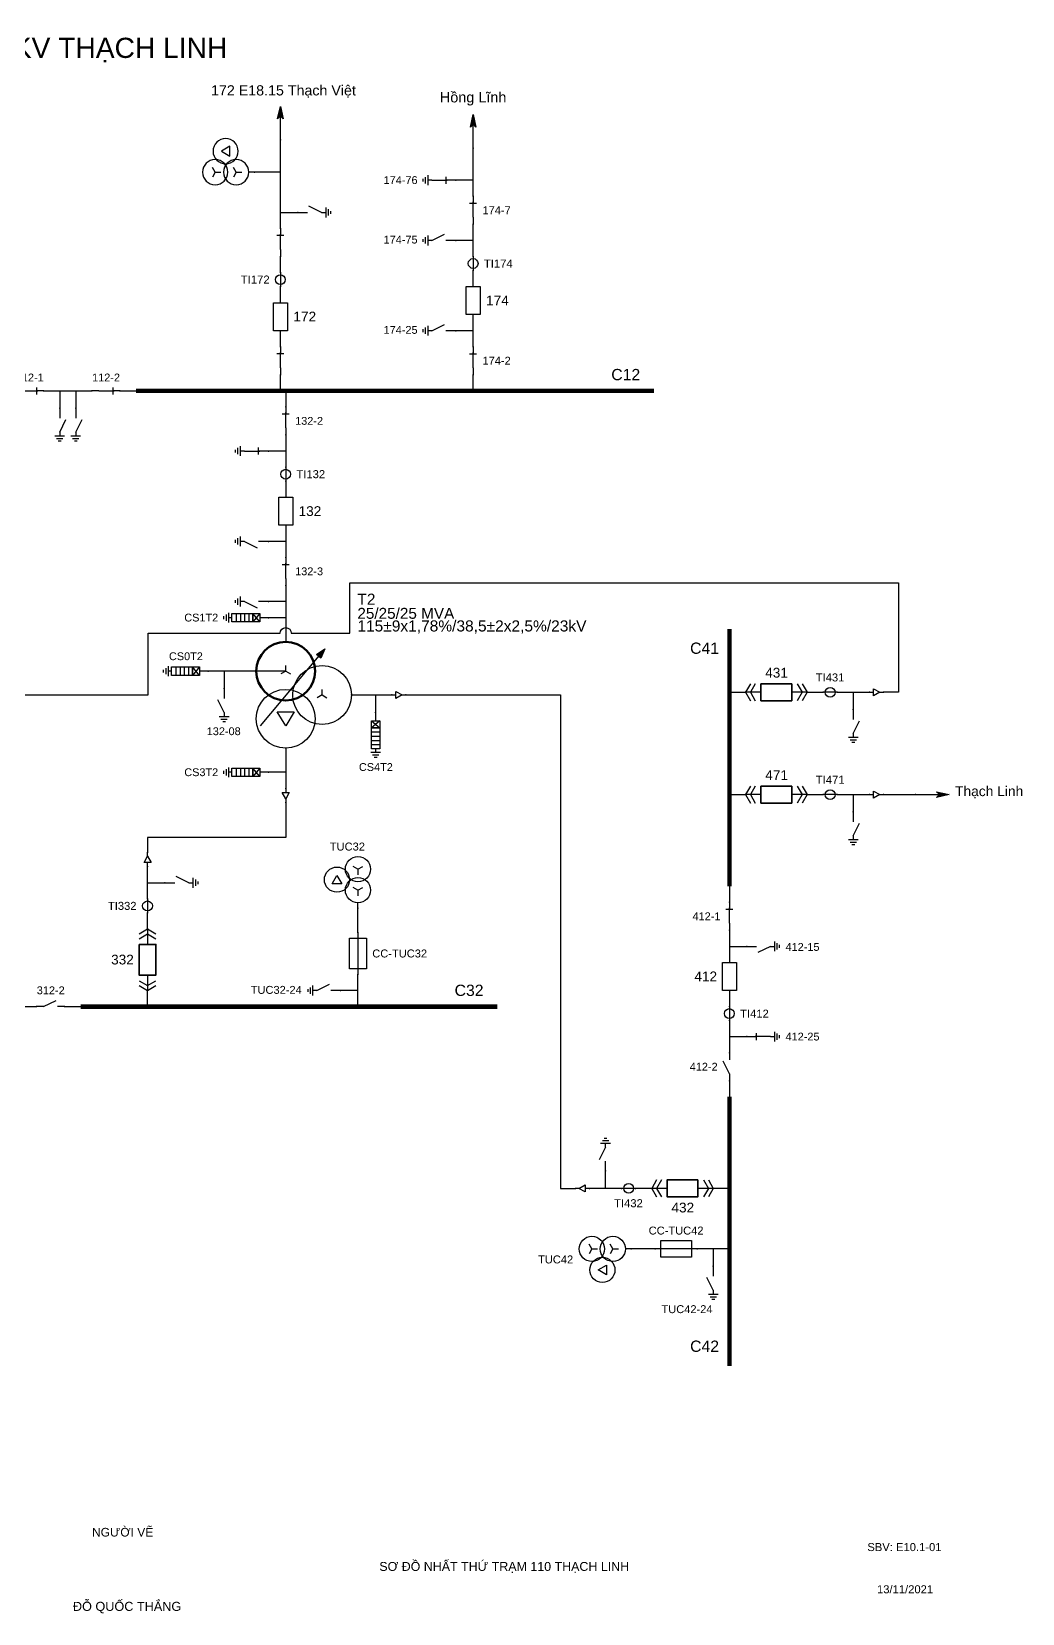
# Model space of a CAD drawing. Header units: millimetres. Extents: x -384 to 411, y 7 to 290.
# Drawn here: x 234.2 to 411.1, y 7.5 to 290 of the extents above; entities that cross this region are included whole.
import ezdxf

# ---------------------------------------------------------------- set-up
doc = ezdxf.new("R2010")
doc.units = ezdxf.units.MM
for name, color, linetype, lineweight in [('BUSBAR_110KV', 1, 'Continuous', 50), ('BUSBAR_22KV', 5, 'Continuous', 50), ('BUSBAR_35KV', 30, 'Continuous', 50), ('HV_110KV', 1, 'Continuous', 25), ('MV_22KV', 5, 'Continuous', 25), ('MV_35KV', 30, 'Continuous', 25)]:
    doc.layers.add(name, color=color, linetype=linetype, lineweight=lineweight)
doc.layers.add('SYM_PORTS', color=8, linetype='Continuous', plot=False)
doc.layers.add('TEXT', color=7, linetype='Continuous')
doc.styles.add('SLD_TEXT', font='arial.ttf')

# ---------------------------------------------------------------- blocks, each defined once
blk = doc.blocks.new('SYM_DISCONNECTOR_CLOSED')
at = {"lineweight": 25}
for points in [[(-0.625, 1.25), (0.625, 1.25)], [(0, 2.5), (0, 1.25)], [(0, -1.25), (0, 1.5)], [(0, -1.25), (0, -2.5)]]:
    blk.add_lwpolyline(points, dxfattribs=at)
at = {"layer": 'SYM_PORTS'}
for p in [(0, 2.5), (0, -2.5)]:
    blk.add_point(p, dxfattribs=at)
blk.add_attdef('DEVICE_CODE', (1.625, -0.5), '', height=2)
blk = doc.blocks.new('SYM_EARTHING_SWITCH_OPEN')
at = {"lineweight": 25}
for points in [[(0, 3), (0, 1.25)], [(0, -1.25), (-1.125, 1)], [(-0.875, -2), (0.875, -2)], [(-0.5625, -2.4375), (0.5625, -2.4375)], [(0, -1.25), (0, -2)], [(-0.25, -2.875), (0.25, -2.875)]]:
    blk.add_lwpolyline(points, dxfattribs=at)
at = {"layer": 'SYM_PORTS'}
blk.add_point((0, 3), dxfattribs=at)
blk.add_attdef('DEVICE_CODE', (1.875, 0), '', height=2)
blk = doc.blocks.new('SYM_CIRCUIT_BREAKER')
at = {"lineweight": 25}
blk.add_lwpolyline([(-1.25, 2.5), (1.25, 2.5), (1.25, -2.5), (-1.25, -2.5)], close=True, dxfattribs=at)
at = {"layer": 'SYM_PORTS'}
for p in [(0, 2.5), (0, -2.5)]:
    blk.add_point(p, dxfattribs=at)
blk.add_attdef('DEVICE_CODE', (2.25, -0.5), '', height=2)
at = {"flags": 1}
blk.add_attdef('RATING', (2.25, -3.5), '', height=2, dxfattribs=at)
blk = doc.blocks.new('SYM_CURRENT_TRANSFORMER')
at = {"lineweight": 25}
blk.add_lwpolyline([(0, 1.25), (0, -1.25)], dxfattribs=at)
blk.add_circle((0, 0), 0.875, dxfattribs=at)
at = {"layer": 'SYM_PORTS'}
for p in [(0, 1.25), (0, -1.25)]:
    blk.add_point(p, dxfattribs=at)
blk.add_attdef('DEVICE_CODE', (1.875, -1.75), '', height=2)
at = {"flags": 1}
blk.add_attdef('RATIO', (1.875, -4.75), '', height=2, dxfattribs=at)
blk = doc.blocks.new('SYM_VOLTAGE_TRANSFORMER')
at = {"lineweight": 25}
for points in [[(0, 4.625), (0, 3.625)], [(0, 1.375), (-0.8625, 0.875)], [(0, 1.375), (0, 2.375)], [(0, 1.375), (0.8625, 0.875)], [(0, -2.375), (-0.8625, -2.875)], [(0, -2.375), (0, -1.375)], [(0, -2.375), (0.8625, -2.875)]]:
    blk.add_lwpolyline(points, dxfattribs=at)
blk.add_lwpolyline([(2.875, 0.25), (4.625, 0.25), (3.75, -1.25)], close=True, dxfattribs=at)
for centre in [(0, 1.375), (3.75, -0.5), (0, -2.375)]:
    blk.add_circle(centre, 2.25, dxfattribs=at)
at = {"layer": 'SYM_PORTS'}
blk.add_point((0, 4.625), dxfattribs=at)
blk.add_attdef('DEVICE_CODE', (7, 1.625), '', height=2)
at = {"flags": 1}
blk.add_attdef('RATIO', (7, -1.375), '', height=2, dxfattribs=at)
blk = doc.blocks.new('SYM_LINE_FEEDER_ARROW')
blk.add_hatch(color=7).paths.add_polyline_path([(0, -3), (-0.5, -0.75), (0, -1.25), (0.5, -0.75)])
at = {"lineweight": 25}
blk.add_lwpolyline([(0, 3), (0, -1.25)], dxfattribs=at)
blk.add_lwpolyline([(0, -3), (-0.5, -0.75), (0, -1.25), (0.5, -0.75)], close=True, dxfattribs=at)
at = {"layer": 'SYM_PORTS'}
blk.add_point((0, 3), dxfattribs=at)
blk.add_attdef('LINE_NAME', (1.5, 0), '', height=2)
blk = doc.blocks.new('SYM_EARTHING_SWITCH_CLOSED')
at = {"lineweight": 25}
for points in [[(0, 3), (0, 1.25)], [(-0.625, 1.25), (0.625, 1.25)], [(0, -1.25), (0, 1.5)], [(-0.875, -2), (0.875, -2)], [(-0.5625, -2.4375), (0.5625, -2.4375)], [(0, -1.25), (0, -2)], [(-0.25, -2.875), (0.25, -2.875)]]:
    blk.add_lwpolyline(points, dxfattribs=at)
at = {"layer": 'SYM_PORTS'}
blk.add_point((0, 3), dxfattribs=at)
blk.add_attdef('DEVICE_CODE', (1.875, 0), '', height=2)
blk = doc.blocks.new('SYM_SURGE_ARRESTER')
at = {"lineweight": 25}
for points in [[(0, 4), (0, 2.5)], [(-0.75, 2.5), (0.75, 1.25)], [(0.75, 2.5), (-0.75, 1.25)], [(-0.75, 0.5), (0.75, 0.5)], [(-0.75, -0.25), (0.75, -0.25)], [(-0.75, -1), (0.75, -1)], [(-0.75, -1.75), (0.75, -1.75)], [(0, -2.5), (0, -3.125)], [(-0.875, -3.125), (0.875, -3.125)], [(-0.5625, -3.5625), (0.5625, -3.5625)], [(-0.25, -4), (0.25, -4)]]:
    blk.add_lwpolyline(points, dxfattribs=at)
for points in [[(-0.75, 2.5), (0.75, 2.5), (0.75, 1.25), (-0.75, 1.25)], [(-0.75, 1.25), (0.75, 1.25), (0.75, -2.5), (-0.75, -2.5)]]:
    blk.add_lwpolyline(points, close=True, dxfattribs=at)
at = {"layer": 'SYM_PORTS'}
blk.add_point((0, 4), dxfattribs=at)
blk.add_attdef('DEVICE_CODE', (1.875, 1), '', height=2)
blk = doc.blocks.new('SYM_TRANSFORMER_3W')
blk.add_hatch(color=7).paths.add_polyline_path([(3.75, 8.25), (3.0125, 6.575), (2.2375, 7.225)])
at = {"lineweight": 25}
for points in [[(-7.75, -5.5), (3.0125, 7.35)], [(-3.25, 4.25), (-8.5, 4.25)], [(-3.25, 4.25), (-4.1125, 3.75)], [(-3.25, 4.25), (-3.25, 5.25)], [(-3.25, 4.25), (-2.3875, 3.75)], [(3.25, 0), (2.3875, -0.5)], [(3.25, 0), (3.25, 1)], [(3.25, 0), (4.1125, -0.5)]]:
    blk.add_lwpolyline(points, dxfattribs=at)
for points in [[(3.75, 8.25), (3.0125, 6.575), (2.2375, 7.225)], [(-4.75, -3), (-1.75, -3), (-3.25, -5.5)]]:
    blk.add_lwpolyline(points, close=True, dxfattribs=at)
at = {"lineweight": 50}
blk.add_circle((-3.25, 4.25), 5.25, dxfattribs=at)
at = {"lineweight": 25}
for centre in [(3.25, 0), (-3.25, -4.25)]:
    blk.add_circle(centre, 5.25, dxfattribs=at)
at = {"layer": 'SYM_PORTS'}
for p in [(-3.25, 9.5), (-8.5, 4.25), (8.5, 0), (-3.25, -9.5)]:
    blk.add_point(p, dxfattribs=at)
blk.add_attdef('DEVICE_CODE', (9.5, 6.5), '', height=2)
at = {"flags": 1}
for tag, p in [('POWER', (9.5, 3.5)), ('VOLTAGE_RATIO', (9.5, 0.5))]:
    blk.add_attdef(tag, p, '', height=2, dxfattribs=at)
blk = doc.blocks.new('SYM_CABLE_TERMINATION')
at = {"lineweight": 25}
blk.add_lwpolyline([(-0.625, 0.5), (0.625, 0.5), (0, -0.625)], close=True, dxfattribs=at)
for points in [[(0, 1.25), (0, 0.5)], [(0, -0.625), (0, -1.25)]]:
    blk.add_lwpolyline(points, dxfattribs=at)
at = {"layer": 'SYM_PORTS'}
for p in [(0, 1.25), (0, -1.25)]:
    blk.add_point(p, dxfattribs=at)
blk = doc.blocks.new('SYM_DRAWOUT_BREAKER')
at = {"lineweight": 25}
for points in [[(-1.5, 4.625), (0, 5.5), (1.5, 4.625)], [(-1.5, 3.75), (0, 4.625), (1.5, 3.75)], [(0, 5.5), (0, 2.75)], [(0, -2.75), (0, -5.5)], [(-1.5, -3.75), (0, -4.625), (1.5, -3.75)], [(-1.5, -4.625), (0, -5.5), (1.5, -4.625)]]:
    blk.add_lwpolyline(points, dxfattribs=at)
at = {"lineweight": 35}
blk.add_lwpolyline([(-1.5, 2.75), (1.5, 2.75), (1.5, -2.75), (-1.5, -2.75)], close=True, dxfattribs=at)
at = {"layer": 'SYM_PORTS'}
for p in [(0, 5.5), (0, -5.5)]:
    blk.add_point(p, dxfattribs=at)
blk.add_attdef('DEVICE_CODE', (2.5, 2.5), '', height=2)
at = {"flags": 1}
blk.add_attdef('RATING', (2.5, -0.5), '', height=2, dxfattribs=at)
blk = doc.blocks.new('SYM_DISCONNECTOR_OPEN')
at = {"lineweight": 25}
for points in [[(0, -1.25), (-1.125, 1)], [(0, 2.5), (0, 1.25)], [(0, -1.25), (0, -2.5)]]:
    blk.add_lwpolyline(points, dxfattribs=at)
at = {"layer": 'SYM_PORTS'}
for p in [(0, 2.5), (0, -2.5)]:
    blk.add_point(p, dxfattribs=at)
blk.add_attdef('DEVICE_CODE', (1, -0.5), '', height=2)
blk = doc.blocks.new('SYM_FUSE_DISCONNECTOR')
at = {"lineweight": 25}
blk.add_lwpolyline([(0, 3.75), (0, -3.75)], dxfattribs=at)
blk.add_lwpolyline([(-1.5, 2.75), (1.5, 2.75), (1.5, -2.75), (-1.5, -2.75)], close=True, dxfattribs=at)
at = {"layer": 'SYM_PORTS'}
for p in [(0, 3.75), (0, -3.75)]:
    blk.add_point(p, dxfattribs=at)
blk.add_attdef('DEVICE_CODE', (2.5, 0.75), '', height=2)
at = {"flags": 1}
blk.add_attdef('RATING', (2.5, -2.25), '', height=2, dxfattribs=at)

msp = doc.modelspace()

# ---------------------------------------------------------------- linework, layer by layer
at = {"layer": 'BUSBAR_110KV', "const_width": 0.791}
msp.add_lwpolyline([(252.8, 225.85), (345.32, 225.85)], dxfattribs=at)
at = {"layer": 'BUSBAR_22KV', "const_width": 0.791}
for points in [[(358.81, 183.34), (358.81, 137.37)], [(358.81, 99.74), (358.81, 51.68)]]:
    msp.add_lwpolyline(points, dxfattribs=at)
at = {"layer": 'BUSBAR_35KV', "const_width": 0.791}
msp.add_lwpolyline([(242.91, 115.85), (317.33, 115.85)], dxfattribs=at)
at = {"layer": 'HV_110KV'}
for points in [[(278.6, 264.92), (278.6, 270.68)], [(313.03, 263.49), (313.03, 269.24)], [(278.6, 264.92), (273.94, 264.92)], [(278.6, 257.73), (278.6, 264.92)], [(313.03, 263.49), (309.92, 263.49)], [(313.03, 260.61), (313.03, 263.49)], [(278.6, 254.86), (278.6, 257.73)], [(278.6, 257.73), (281.7, 257.73)], [(313.03, 252.73), (313.03, 255.61)], [(313.03, 252.73), (309.92, 252.73)], [(313.03, 249.86), (313.03, 252.73)], [(278.6, 246.98), (278.6, 249.86)], [(313.03, 244.48), (313.03, 247.36)], [(278.6, 241.6), (278.6, 244.48)], [(313.03, 236.6), (313.03, 239.48)], [(278.6, 233.73), (278.6, 236.6)], [(313.03, 236.6), (309.92, 236.6)], [(313.03, 233.73), (313.03, 236.6)], [(278.6, 225.85), (278.6, 228.73)], [(313.03, 225.85), (313.03, 228.73)], [(236.29, 225.85), (239.17, 225.85)], [(239.17, 225.85), (239.17, 222.75)], [(239.17, 225.85), (242.04, 225.85)], [(242.04, 225.85), (242.04, 222.75)], [(242.04, 225.85), (244.92, 225.85)], [(249.92, 225.85), (252.8, 225.85)], [(279.55, 225.85), (279.55, 222.98)], [(279.55, 217.98), (279.55, 215.1)], [(279.55, 215.1), (276.45, 215.1)], [(279.55, 215.1), (279.55, 212.22)], [(279.55, 209.72), (279.55, 206.85)], [(279.55, 201.85), (279.55, 198.97)], [(279.55, 198.97), (276.45, 198.97)], [(279.55, 198.97), (279.55, 196.09)], [(279.55, 191.09), (279.55, 188.22)], [(279.55, 188.22), (276.45, 188.22)], [(279.55, 188.22), (279.55, 185.34)], [(279.55, 185.34), (276.45, 185.34)], [(279.55, 185.34), (279.55, 181.03)], [(268.55, 175.78), (265.67, 175.78)], [(274.3, 175.78), (268.55, 175.78)], [(268.55, 175.78), (268.55, 172.67)]]:
    msp.add_lwpolyline(points, dxfattribs=at)
at = {"layer": 'MV_22KV'}
msp.add_lwpolyline([(122.73, 171.53), (125.43, 171.53), (255, 171.53), (255, 182.56), (278.55, 182.56, -1), (280.55, 182.56), (291, 182.56), (291, 191.56), (389.02, 191.56), (389.02, 172.01), (386.32, 172.01)], format="xyb", dxfattribs=at)
for points in [[(291.3, 171.53), (295.61, 171.53)], [(295.61, 171.53), (295.61, 168.42)], [(295.61, 171.53), (298.49, 171.53)], [(300.99, 171.53), (303.69, 171.53), (328.61, 171.53), (328.61, 83.39), (331.31, 83.39)], [(358.81, 172.01), (361.69, 172.01)], [(372.69, 172.01), (375.56, 172.01)], [(378.06, 172.01), (380.94, 172.01)], [(380.94, 172.01), (380.94, 168.91)], [(380.94, 172.01), (383.82, 172.01)], [(358.81, 153.73), (361.69, 153.73)], [(372.69, 153.73), (375.56, 153.73)], [(378.06, 153.73), (380.94, 153.73)], [(380.94, 153.73), (380.94, 150.63)], [(380.94, 153.73), (383.82, 153.73)], [(386.32, 153.73), (392.07, 153.73)], [(358.81, 137.37), (358.81, 134.5)], [(358.81, 129.5), (358.81, 126.62)], [(358.81, 126.62), (361.91, 126.62)], [(358.81, 126.62), (358.81, 123.74)], [(358.81, 118.74), (358.81, 115.87)], [(358.81, 113.37), (358.81, 110.49)], [(358.81, 110.49), (361.91, 110.49)], [(358.81, 110.49), (358.81, 107.61)], [(358.81, 102.61), (358.81, 99.74)], [(336.68, 83.39), (336.68, 86.49)], [(336.68, 83.39), (333.81, 83.39)], [(339.56, 83.39), (336.68, 83.39)], [(344.93, 83.39), (342.06, 83.39)], [(358.81, 83.39), (355.93, 83.39)], [(345.56, 72.57), (341.24, 72.57)], [(355.93, 72.57), (353.06, 72.57)], [(358.81, 72.57), (355.93, 72.57)], [(355.93, 72.57), (355.93, 69.46)]]:
    msp.add_lwpolyline(points, dxfattribs=at)
at = {"layer": 'MV_35KV'}
for points in [[(279.55, 162.03), (279.55, 157.71)], [(279.55, 157.71), (276.45, 157.71)], [(279.55, 157.71), (279.55, 154.84)], [(279.55, 152.34), (279.55, 149.64), (279.55, 146.06), (254.86, 146.06), (254.86, 143.36)], [(254.86, 137.98), (254.86, 140.86)], [(254.86, 135.1), (254.86, 137.98)], [(254.86, 137.98), (257.97, 137.98)], [(292.46, 129.1), (292.46, 133.42)], [(254.86, 129.73), (254.86, 132.6)], [(292.46, 118.73), (292.46, 121.6)], [(254.86, 115.85), (254.86, 118.73)], [(292.46, 118.73), (289.35, 118.73)], [(292.46, 115.85), (292.46, 118.73)], [(232.16, 115.85), (235.04, 115.85)], [(240.04, 115.85), (242.91, 115.85)]]:
    msp.add_lwpolyline(points, dxfattribs=at)

# ---------------------------------------------------------------- block references
at = {"layer": 'HV_110KV', "rotation": 180}
for p in [(278.6, 273.68), (313.03, 272.24)]:
    msp.add_blockref('SYM_LINE_FEEDER_ARROW', p, dxfattribs=at)
at = {"layer": 'HV_110KV', "xscale": -1}
for name, p, rotation in [('SYM_VOLTAGE_TRANSFORMER', (269.32, 264.92), 270), ('SYM_EARTHING_SWITCH_OPEN', (284.7, 257.73), 90), ('SYM_EARTHING_SWITCH_CLOSED', (273.45, 215.1), 270), ('SYM_EARTHING_SWITCH_OPEN', (273.45, 198.97), 270), ('SYM_EARTHING_SWITCH_OPEN', (273.45, 188.22), 270)]:
    msp.add_blockref(name, p, dxfattribs=dict(at, rotation=rotation))
at = {"layer": 'HV_110KV'}
ref = msp.add_blockref('SYM_EARTHING_SWITCH_CLOSED', (306.92, 263.49), dxfattribs=dict(at, rotation=270))
ref.add_attrib('DEVICE_CODE', '174-76', (297.03, 262.81), dxfattribs={"layer": 'TEXT', "height": 1.398, "style": 'SLD_TEXT'})
ref = msp.add_blockref('SYM_DISCONNECTOR_CLOSED', (313.03, 258.11), dxfattribs=at)
ref.add_attrib('DEVICE_CODE', '174-7', (314.7, 257.42), dxfattribs={"layer": 'TEXT', "height": 1.412, "style": 'SLD_TEXT'})
at = {"layer": 'HV_110KV', "xscale": -1}
for p in [(278.6, 252.36), (278.6, 231.23)]:
    msp.add_blockref('SYM_DISCONNECTOR_CLOSED', p, dxfattribs=at)
at = {"layer": 'HV_110KV'}
ref = msp.add_blockref('SYM_EARTHING_SWITCH_OPEN', (306.92, 252.73), dxfattribs=dict(at, rotation=270))
ref.add_attrib('DEVICE_CODE', '174-75', (297.03, 252.18), dxfattribs={"layer": 'TEXT', "height": 1.398, "style": 'SLD_TEXT'})
ref = msp.add_blockref('SYM_CURRENT_TRANSFORMER', (313.03, 248.61), dxfattribs=at)
ref.add_attrib('DEVICE_CODE', 'TI174', (314.95, 247.88), dxfattribs={"layer": 'TEXT', "height": 1.445, "style": 'SLD_TEXT'})
ref = msp.add_blockref('SYM_CURRENT_TRANSFORMER', (278.6, 245.73), dxfattribs=at)
ref.add_attrib('DEVICE_CODE', 'TI172', (271.52, 245.01), dxfattribs={"layer": 'TEXT', "height": 1.445, "style": 'SLD_TEXT'})
ref = msp.add_blockref('SYM_CIRCUIT_BREAKER', (313.03, 241.98), dxfattribs=at)
ref.add_attrib('DEVICE_CODE', '174', (315.33, 241.13), dxfattribs={"layer": 'TEXT', "height": 1.754, "style": 'SLD_TEXT'})
ref = msp.add_blockref('SYM_CIRCUIT_BREAKER', (278.6, 239.1), dxfattribs=at)
ref.add_attrib('DEVICE_CODE', '172', (280.9, 238.25), dxfattribs={"layer": 'TEXT', "height": 1.754, "style": 'SLD_TEXT'})
ref = msp.add_blockref('SYM_EARTHING_SWITCH_OPEN', (306.92, 236.6), dxfattribs=dict(at, rotation=270))
ref.add_attrib('DEVICE_CODE', '174-25', (297.03, 236.05), dxfattribs={"layer": 'TEXT', "height": 1.398, "style": 'SLD_TEXT'})
ref = msp.add_blockref('SYM_DISCONNECTOR_CLOSED', (313.03, 231.23), dxfattribs=at)
ref.add_attrib('DEVICE_CODE', '174-2', (314.7, 230.54), dxfattribs={"layer": 'TEXT', "height": 1.412, "style": 'SLD_TEXT'})
ref = msp.add_blockref('SYM_DISCONNECTOR_CLOSED', (233.79, 225.85), dxfattribs=dict(at, rotation=270))
ref.add_attrib('DEVICE_CODE', '112-1', (231.33, 227.55), dxfattribs={"layer": 'TEXT', "height": 1.397, "style": 'SLD_TEXT'})
ref = msp.add_blockref('SYM_DISCONNECTOR_CLOSED', (247.42, 225.85), dxfattribs=dict(at, rotation=270))
ref.add_attrib('DEVICE_CODE', '112-2', (244.96, 227.55), dxfattribs={"layer": 'TEXT', "height": 1.397, "style": 'SLD_TEXT'})
ref = msp.add_blockref('SYM_EARTHING_SWITCH_OPEN', (242.04, 219.75), dxfattribs=dict(at, xscale=-1))
ref.add_attrib('DEVICE_CODE', '112-25', (245.15, 214.42), dxfattribs={"layer": 'TEXT', "extrusion": (0, 0, -1), "height": 1.395, "style": 'SLD_TEXT'})
ref = msp.add_blockref('SYM_EARTHING_SWITCH_OPEN', (239.17, 219.75), dxfattribs=dict(at, xscale=-1))
ref.add_attrib('DEVICE_CODE', '112-15', (236.31, 214.42), dxfattribs={"layer": 'TEXT', "extrusion": (0, 0, -1), "height": 1.395, "style": 'SLD_TEXT'})
ref = msp.add_blockref('SYM_DISCONNECTOR_CLOSED', (279.55, 220.48), dxfattribs=at)
ref.add_attrib('DEVICE_CODE', '132-2', (281.23, 219.8), dxfattribs={"layer": 'TEXT', "height": 1.397, "style": 'SLD_TEXT'})
ref = msp.add_blockref('SYM_CURRENT_TRANSFORMER', (279.55, 210.97), dxfattribs=at)
ref.add_attrib('DEVICE_CODE', 'TI132', (281.48, 210.26), dxfattribs={"layer": 'TEXT', "height": 1.43, "style": 'SLD_TEXT'})
ref = msp.add_blockref('SYM_CIRCUIT_BREAKER', (279.55, 204.35), dxfattribs=at)
ref.add_attrib('DEVICE_CODE', '132', (281.85, 203.51), dxfattribs={"layer": 'TEXT', "height": 1.739, "style": 'SLD_TEXT'})
ref = msp.add_blockref('SYM_DISCONNECTOR_CLOSED', (279.55, 193.59), dxfattribs=at)
ref.add_attrib('DEVICE_CODE', '132-3', (281.23, 192.92), dxfattribs={"layer": 'TEXT', "height": 1.397, "style": 'SLD_TEXT'})
ref = msp.add_blockref('SYM_TRANSFORMER_3W', (282.8, 171.53), dxfattribs=at)
ref.add_attrib('DEVICE_CODE', 'T2', (292.35, 187.65), dxfattribs={"layer": 'TEXT', "height": 1.983, "style": 'SLD_TEXT'})
ref = msp.add_blockref('SYM_SURGE_ARRESTER', (272.45, 185.34), dxfattribs=dict(at, rotation=270))
ref.add_attrib('DEVICE_CODE', 'CS1T2', (261.43, 184.66), dxfattribs={"layer": 'TEXT', "height": 1.393, "style": 'SLD_TEXT'})
ref = msp.add_blockref('SYM_SURGE_ARRESTER', (261.67, 175.78), dxfattribs=dict(at, rotation=270))
ref.add_attrib('DEVICE_CODE', 'CS0T2', (258.69, 177.75), dxfattribs={"layer": 'TEXT', "height": 1.393, "style": 'SLD_TEXT'})
ref = msp.add_blockref('SYM_EARTHING_SWITCH_OPEN', (268.55, 169.67), dxfattribs=at)
ref.add_attrib('DEVICE_CODE', '132-08', (265.44, 164.35), dxfattribs={"layer": 'TEXT', "height": 1.395, "style": 'SLD_TEXT'})
at = {"layer": 'MV_22KV'}
ref = msp.add_blockref('SYM_DRAWOUT_BREAKER', (367.19, 172.01), dxfattribs=dict(at, rotation=270))
ref.add_attrib('DEVICE_CODE', '431', (365.21, 174.64), dxfattribs={"layer": 'TEXT', "height": 1.739, "style": 'SLD_TEXT'})
ref = msp.add_blockref('SYM_CURRENT_TRANSFORMER', (376.81, 172.01), dxfattribs=dict(at, rotation=270))
ref.add_attrib('DEVICE_CODE', 'TI431', (374.24, 173.95), dxfattribs={"layer": 'TEXT', "height": 1.43, "style": 'SLD_TEXT'})
for name, p, rotation in [('SYM_CABLE_TERMINATION', (385.07, 172.01), 90), ('SYM_CABLE_TERMINATION', (299.74, 171.53), 90), ('SYM_CABLE_TERMINATION', (385.07, 153.73), 90), ('SYM_LINE_FEEDER_ARROW', (395.07, 153.73), 90), ('SYM_CABLE_TERMINATION', (332.56, 83.39), 270)]:
    msp.add_blockref(name, p, dxfattribs=dict(at, rotation=rotation))
at = {"layer": 'MV_22KV', "xscale": -1}
for p in [(380.94, 165.91), (380.94, 147.63)]:
    msp.add_blockref('SYM_EARTHING_SWITCH_OPEN', p, dxfattribs=at)
at = {"layer": 'MV_22KV'}
ref = msp.add_blockref('SYM_SURGE_ARRESTER', (295.61, 164.42), dxfattribs=at)
ref.add_attrib('DEVICE_CODE', 'CS4T2', (292.63, 157.96), dxfattribs={"layer": 'TEXT', "height": 1.393, "style": 'SLD_TEXT'})
ref = msp.add_blockref('SYM_DRAWOUT_BREAKER', (367.19, 153.73), dxfattribs=dict(at, rotation=270))
ref.add_attrib('DEVICE_CODE', '471', (365.21, 156.34), dxfattribs={"layer": 'TEXT', "height": 1.754, "style": 'SLD_TEXT'})
ref = msp.add_blockref('SYM_CURRENT_TRANSFORMER', (376.81, 153.73), dxfattribs=dict(at, rotation=270))
ref.add_attrib('DEVICE_CODE', 'TI471', (374.24, 155.66), dxfattribs={"layer": 'TEXT', "height": 1.445, "style": 'SLD_TEXT'})
ref = msp.add_blockref('SYM_DISCONNECTOR_CLOSED', (358.81, 132), dxfattribs=at)
ref.add_attrib('DEVICE_CODE', '412-1', (352.22, 131.3), dxfattribs={"layer": 'TEXT', "height": 1.397, "style": 'SLD_TEXT'})
ref = msp.add_blockref('SYM_EARTHING_SWITCH_OPEN', (364.91, 126.62), dxfattribs=dict(at, rotation=90))
ref.add_attrib('DEVICE_CODE', '412-15', (368.84, 125.82), dxfattribs={"layer": 'TEXT', "height": 1.395, "style": 'SLD_TEXT'})
ref = msp.add_blockref('SYM_CIRCUIT_BREAKER', (358.81, 121.24), dxfattribs=at)
ref.add_attrib('DEVICE_CODE', '412', (352.56, 120.39), dxfattribs={"layer": 'TEXT', "height": 1.736, "style": 'SLD_TEXT'})
ref = msp.add_blockref('SYM_CURRENT_TRANSFORMER', (358.81, 114.62), dxfattribs=at)
ref.add_attrib('DEVICE_CODE', 'TI412', (360.74, 113.89), dxfattribs={"layer": 'TEXT', "height": 1.43, "style": 'SLD_TEXT'})
ref = msp.add_blockref('SYM_EARTHING_SWITCH_CLOSED', (364.91, 110.49), dxfattribs=dict(at, rotation=90))
ref.add_attrib('DEVICE_CODE', '412-25', (368.84, 109.81), dxfattribs={"layer": 'TEXT', "height": 1.395, "style": 'SLD_TEXT'})
ref = msp.add_blockref('SYM_DISCONNECTOR_OPEN', (358.81, 105.11), dxfattribs=at)
ref.add_attrib('DEVICE_CODE', '412-2', (351.72, 104.42), dxfattribs={"layer": 'TEXT', "height": 1.397, "style": 'SLD_TEXT'})
at = {"layer": 'MV_22KV', "xscale": -1, "rotation": 180}
msp.add_blockref('SYM_EARTHING_SWITCH_OPEN', (336.68, 89.49), dxfattribs=at)
at = {"layer": 'MV_22KV'}
ref = msp.add_blockref('SYM_DRAWOUT_BREAKER', (350.43, 83.39), dxfattribs=dict(at, rotation=270))
ref.add_attrib('DEVICE_CODE', '432', (348.46, 79.09), dxfattribs={"layer": 'TEXT', "height": 1.739, "style": 'SLD_TEXT'})
ref = msp.add_blockref('SYM_CURRENT_TRANSFORMER', (340.81, 83.39), dxfattribs=dict(at, rotation=270))
ref.add_attrib('DEVICE_CODE', 'TI432', (338.23, 80.02), dxfattribs={"layer": 'TEXT', "height": 1.43, "style": 'SLD_TEXT'})
ref = msp.add_blockref('SYM_FUSE_DISCONNECTOR', (349.31, 72.57), dxfattribs=dict(at, rotation=270))
ref.add_attrib('DEVICE_CODE', 'CC-TUC42', (344.39, 75.14), dxfattribs={"layer": 'TEXT', "height": 1.418, "style": 'SLD_TEXT'})
ref = msp.add_blockref('SYM_VOLTAGE_TRANSFORMER', (336.62, 72.57), dxfattribs=dict(at, rotation=270))
ref.add_attrib('DEVICE_CODE', 'TUC42', (324.62, 69.98), dxfattribs={"layer": 'TEXT', "height": 1.421, "style": 'SLD_TEXT'})
ref = msp.add_blockref('SYM_EARTHING_SWITCH_OPEN', (355.93, 66.46), dxfattribs=at)
ref.add_attrib('DEVICE_CODE', 'TUC42-24', (346.68, 61.1), dxfattribs={"layer": 'TEXT', "height": 1.415, "style": 'SLD_TEXT'})
at = {"layer": 'MV_35KV'}
ref = msp.add_blockref('SYM_SURGE_ARRESTER', (272.45, 157.71), dxfattribs=dict(at, rotation=270))
ref.add_attrib('DEVICE_CODE', 'CS3T2', (261.43, 157.03), dxfattribs={"layer": 'TEXT', "height": 1.393, "style": 'SLD_TEXT'})
msp.add_blockref('SYM_CABLE_TERMINATION', (279.55, 153.59), dxfattribs=at)
ref = msp.add_blockref('SYM_VOLTAGE_TRANSFORMER', (292.46, 138.04), dxfattribs=dict(at, rotation=180))
ref.add_attrib('DEVICE_CODE', 'TUC32', (287.42, 143.74), dxfattribs={"layer": 'TEXT', "height": 1.421, "style": 'SLD_TEXT'})
at = {"layer": 'MV_35KV', "rotation": 180}
msp.add_blockref('SYM_CABLE_TERMINATION', (254.86, 142.11), dxfattribs=at)
at = {"layer": 'MV_35KV', "xscale": -1, "rotation": 90}
msp.add_blockref('SYM_EARTHING_SWITCH_OPEN', (260.97, 137.98), dxfattribs=at)
at = {"layer": 'MV_35KV'}
ref = msp.add_blockref('SYM_CURRENT_TRANSFORMER', (254.86, 133.85), dxfattribs=at)
ref.add_attrib('DEVICE_CODE', 'TI332', (247.79, 133.14), dxfattribs={"layer": 'TEXT', "height": 1.43, "style": 'SLD_TEXT'})
ref = msp.add_blockref('SYM_DRAWOUT_BREAKER', (254.86, 124.23), dxfattribs=at)
ref.add_attrib('DEVICE_CODE', '332', (248.36, 123.39), dxfattribs={"layer": 'TEXT', "height": 1.739, "style": 'SLD_TEXT'})
ref = msp.add_blockref('SYM_FUSE_DISCONNECTOR', (292.46, 125.35), dxfattribs=at)
ref.add_attrib('DEVICE_CODE', 'CC-TUC32', (295.01, 124.64), dxfattribs={"layer": 'TEXT', "height": 1.418, "style": 'SLD_TEXT'})
ref = msp.add_blockref('SYM_DISCONNECTOR_OPEN', (237.54, 115.85), dxfattribs=dict(at, rotation=270))
ref.add_attrib('DEVICE_CODE', '312-2', (235.08, 118.07), dxfattribs={"layer": 'TEXT', "height": 1.397, "style": 'SLD_TEXT'})
ref = msp.add_blockref('SYM_EARTHING_SWITCH_OPEN', (286.35, 118.73), dxfattribs=dict(at, rotation=270))
ref.add_attrib('DEVICE_CODE', 'TUC32-24', (273.3, 118.14), dxfattribs={"layer": 'TEXT', "height": 1.415, "style": 'SLD_TEXT'})

# ---------------------------------------------------------------- texts
at = {"layer": 'TEXT', "attachment_point": 7, "style": 'SLD_TEXT'}
for s, insert, char_height in [('SƠ ĐỒ NHẤT THỨ TRẠM 110KV THẠCH LINH', (161.22, 284.54), 3.6032), ('172 E18.15 Thạch Việt', (266.21, 278.23), 1.8209), ('Hồng Lĩnh', (307.08, 276.83), 1.845), ('C12', (337.71, 227.73), 2.017), ('25/25/25 MVA', (292.35, 185.11), 1.9556), ('115±9x1,78%/38,5±2x2,5%/23kV', (292.35, 182.5), 1.9832), ('C41', (351.79, 178.85), 2.017), ('Thạch Linh', (399.12, 153.07), 1.763), ('C32', (309.72, 117.73), 2.017), ('C42', (351.79, 54.15), 2.017), ('NGƯỜI VẼ', (244.94, 21.17), 1.538), ('SBV: E10.1-01', (383.45, 18.57), 1.4344), ('SƠ ĐỒ NHẤT THỨ TRẠM 110 THẠCH LINH', (296.27, 14.7), 1.5893), ('13/11/2021', (385.18, 11.03), 1.433), ('ĐỖ QUỐC THẮNG', (241.54, 7.46), 1.6188)]:
    msp.add_mtext(s, dxfattribs=dict(at, insert=insert, char_height=char_height))

doc.saveas('drawing.dxf')
